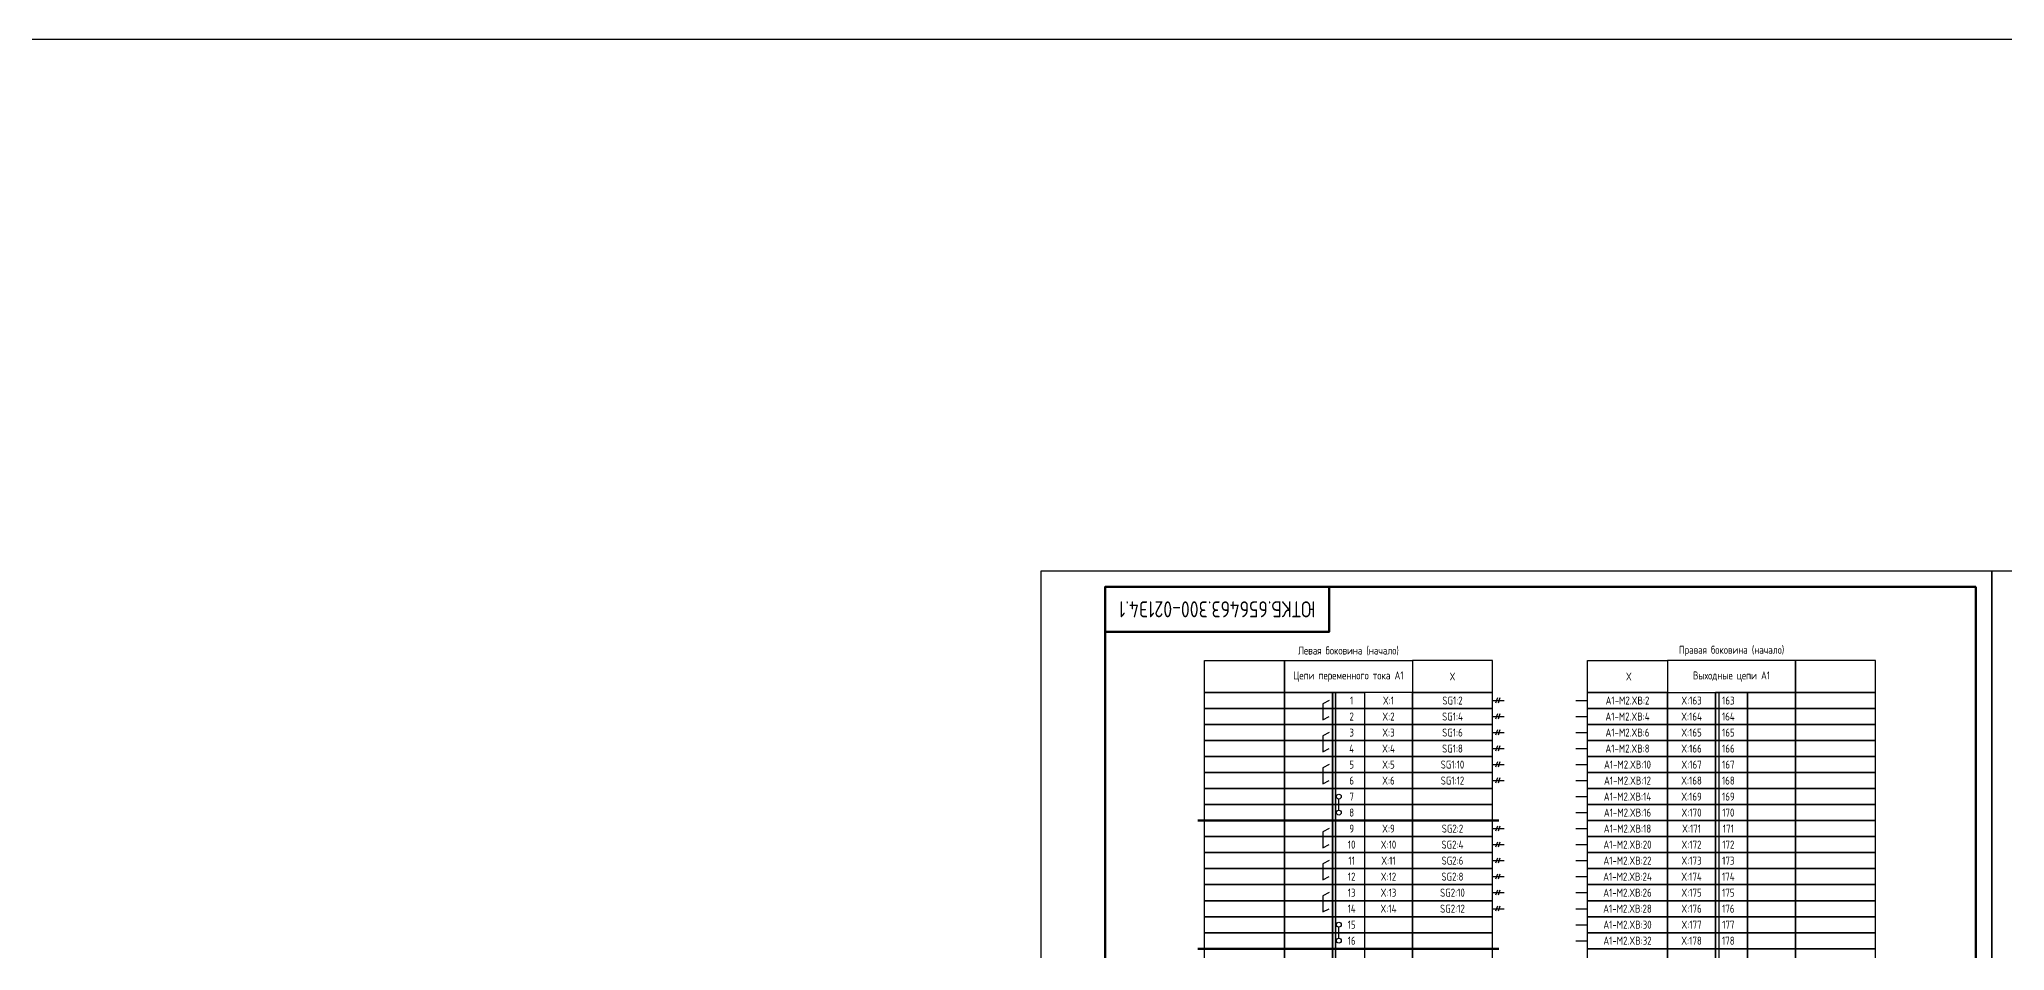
# Model space of a CAD drawing. Header units: millimetres. Extents: x -1117 to 4405, y -90 to 586.
# Drawn here: x 3047 to 3661, y 301 to 586 of the extents above; entities that cross this region are included whole.
import ezdxf

# ---------------------------------------------------------------- set-up
doc = ezdxf.new("R2010")
doc.units = ezdxf.units.MM
doc.styles.add('Gost_type_A', font='GOST_0.TTF')

# ---------------------------------------------------------------- blocks, each defined once
blk = doc.blocks.new('Штамп угловой верхний')
at = {"lineweight": 50}
blk.add_lwpolyline([(0, 0), (70, 0), (70, -14), (0, -14)], close=True, dxfattribs=at)

msp = doc.modelspace()

# ---------------------------------------------------------------- hatches: boundary and pattern name
h = msp.add_hatch(color=256)
h.dxf.hatch_style = 1
h.paths.add_polyline_path([(3452, 382), (3451, 382), (3451, 342), (3452, 342)])
h = msp.add_hatch(color=256)
h.dxf.hatch_style = 1
h.paths.add_polyline_path([(3452, 342), (3451, 342), (3451, 302), (3452, 302)])
h = msp.add_hatch(color=256)
h.dxf.hatch_style = 1
h.paths.add_polyline_path([(3452, 302), (3451, 302), (3451, 262), (3452, 262)])

# ---------------------------------------------------------------- linework, layer by layer
for p, q in [((3501, 379.5), (3504.62, 379.5)), ((3502.54, 380.31), (3501.96, 378.69)), ((3502.54, 375.31), (3501.96, 373.69)), ((3503.33, 380.31), (3502.75, 378.69)), ((3503.33, 375.31), (3502.75, 373.69)), ((3527.04, 379.5), (3530.67, 379.5)), ((3501, 374.5), (3504.62, 374.5)), ((3501, 369.5), (3504.62, 369.5)), ((3502.54, 370.31), (3501.96, 368.69)), ((3503.33, 370.31), (3502.75, 368.69)), ((3527.04, 374.5), (3530.67, 374.5)), ((3527.04, 369.5), (3530.67, 369.5)), ((3501, 364.5), (3504.62, 364.5)), ((3502.54, 365.31), (3501.96, 363.69)), ((3503.33, 365.31), (3502.75, 363.69)), ((3527.04, 364.5), (3530.67, 364.5)), ((3501, 359.5), (3504.62, 359.5)), ((3502.54, 360.31), (3501.96, 358.69)), ((3503.33, 360.31), (3502.75, 358.69)), ((3527.04, 359.5), (3530.67, 359.5)), ((3501, 354.5), (3504.62, 354.5)), ((3502.54, 355.31), (3501.96, 353.69)), ((3503.33, 355.31), (3502.75, 353.69)), ((3527.04, 354.5), (3530.67, 354.5)), ((3453, 345.25), (3453, 348.75)), ((3527.04, 349.5), (3530.67, 349.5)), ((3527.04, 344.5), (3530.67, 344.5)), ((3501, 339.5), (3504.62, 339.5)), ((3502.54, 340.31), (3501.96, 338.69)), ((3503.33, 340.31), (3502.75, 338.69)), ((3527.04, 339.5), (3530.67, 339.5)), ((3501, 334.5), (3504.62, 334.5)), ((3502.54, 335.31), (3501.96, 333.69)), ((3503.33, 335.31), (3502.75, 333.69)), ((3527.04, 334.5), (3530.67, 334.5)), ((3501, 329.5), (3504.62, 329.5)), ((3502.54, 330.31), (3501.96, 328.69)), ((3503.33, 330.31), (3502.75, 328.69)), ((3527.04, 329.5), (3530.67, 329.5)), ((3501, 324.5), (3504.62, 324.5)), ((3501, 319.5), (3504.62, 319.5)), ((3502.54, 325.31), (3501.96, 323.69)), ((3502.54, 320.31), (3501.96, 318.69)), ((3503.33, 325.31), (3502.75, 323.69)), ((3503.33, 320.31), (3502.75, 318.69)), ((3527.04, 324.5), (3530.67, 324.5)), ((3527.04, 319.5), (3530.67, 319.5)), ((3501, 314.5), (3504.62, 314.5)), ((3502.54, 315.31), (3501.96, 313.69)), ((3503.33, 315.31), (3502.75, 313.69)), ((3527.04, 314.5), (3530.67, 314.5)), ((3453, 305.25), (3453, 308.75)), ((3527.04, 309.5), (3530.67, 309.5)), ((3527.04, 304.5), (3530.67, 304.5))]:
    msp.add_line(p, q)
at = {"lineweight": 50}
for p, q in [((3409, 342), (3503, 342)), ((3409, 302), (3503, 302))]:
    msp.add_line(p, q, dxfattribs=at)
for points in [[(-1117.42, 586), (4404.54, 586), (4404.54, -90), (-1117.42, -90)], [(3657, 420), (3657, 0), (3360, 0), (3360, 420)], [(3954, 420), (3954, 0), (3657, 0), (3657, 420)], [(3411, 392), (3436, 392), (3436, 382), (3411, 382)], [(3436, 392), (3476, 392), (3476, 382), (3436, 382)], [(3501, 392), (3476, 392), (3476, 382), (3501, 382)], [(3530.67, 392), (3555.67, 392), (3555.67, 382), (3530.67, 382)], [(3595.67, 392), (3555.67, 392), (3555.67, 382), (3595.67, 382)], [(3620.67, 392), (3595.67, 392), (3595.67, 382), (3620.67, 382)], [(3411, 382), (3436, 382), (3436, 377), (3411, 377)], [(3436, 382), (3451, 382), (3451, 377), (3436, 377)], [(3451, 382), (3461, 382), (3461, 377), (3451, 377)], [(3476, 382), (3461, 382), (3461, 377), (3476, 377)], [(3501, 382), (3476, 382), (3476, 377), (3501, 377)], [(3555.67, 382), (3570.67, 382), (3570.67, 377), (3555.67, 377)], [(3580.67, 382), (3570.67, 382), (3570.67, 377), (3580.67, 377)], [(3570.67, 382), (3571.67, 382), (3571.67, 122), (3570.67, 122)], [(3595.67, 382), (3580.67, 382), (3580.67, 377), (3595.67, 377)], [(3620.67, 382), (3595.67, 382), (3595.67, 377), (3620.67, 377)], [(3411, 377), (3436, 377), (3436, 372), (3411, 372)], [(3436, 377), (3451, 377), (3451, 372), (3436, 372)], [(3451, 377), (3461, 377), (3461, 372), (3451, 372)], [(3476, 377), (3461, 377), (3461, 372), (3476, 372)], [(3501, 377), (3476, 377), (3476, 372), (3501, 372)], [(3555.67, 377), (3570.67, 377), (3570.67, 372), (3555.67, 372)], [(3580.67, 377), (3570.67, 377), (3570.67, 372), (3580.67, 372)], [(3595.67, 377), (3580.67, 377), (3580.67, 372), (3595.67, 372)], [(3620.67, 377), (3595.67, 377), (3595.67, 372), (3620.67, 372)], [(3411, 372), (3436, 372), (3436, 367), (3411, 367)], [(3436, 372), (3451, 372), (3451, 367), (3436, 367)], [(3451, 372), (3461, 372), (3461, 367), (3451, 367)], [(3476, 372), (3461, 372), (3461, 367), (3476, 367)], [(3501, 372), (3476, 372), (3476, 367), (3501, 367)], [(3555.67, 372), (3570.67, 372), (3570.67, 367), (3555.67, 367)], [(3580.67, 372), (3570.67, 372), (3570.67, 367), (3580.67, 367)], [(3595.67, 372), (3580.67, 372), (3580.67, 367), (3595.67, 367)], [(3620.67, 372), (3595.67, 372), (3595.67, 367), (3620.67, 367)], [(3411, 367), (3436, 367), (3436, 362), (3411, 362)], [(3436, 367), (3451, 367), (3451, 362), (3436, 362)], [(3451, 367), (3461, 367), (3461, 362), (3451, 362)], [(3476, 367), (3461, 367), (3461, 362), (3476, 362)], [(3501, 367), (3476, 367), (3476, 362), (3501, 362)], [(3555.67, 367), (3570.67, 367), (3570.67, 362), (3555.67, 362)], [(3580.67, 367), (3570.67, 367), (3570.67, 362), (3580.67, 362)], [(3595.67, 367), (3580.67, 367), (3580.67, 362), (3595.67, 362)], [(3620.67, 367), (3595.67, 367), (3595.67, 362), (3620.67, 362)], [(3411, 362), (3436, 362), (3436, 357), (3411, 357)], [(3411, 357), (3436, 357), (3436, 352), (3411, 352)], [(3436, 362), (3451, 362), (3451, 357), (3436, 357)], [(3436, 357), (3451, 357), (3451, 352), (3436, 352)], [(3451, 362), (3461, 362), (3461, 357), (3451, 357)], [(3451, 357), (3461, 357), (3461, 352), (3451, 352)], [(3476, 362), (3461, 362), (3461, 357), (3476, 357)], [(3476, 357), (3461, 357), (3461, 352), (3476, 352)], [(3501, 362), (3476, 362), (3476, 357), (3501, 357)], [(3501, 357), (3476, 357), (3476, 352), (3501, 352)], [(3555.67, 362), (3570.67, 362), (3570.67, 357), (3555.67, 357)], [(3555.67, 357), (3570.67, 357), (3570.67, 352), (3555.67, 352)], [(3580.67, 362), (3570.67, 362), (3570.67, 357), (3580.67, 357)], [(3580.67, 357), (3570.67, 357), (3570.67, 352), (3580.67, 352)], [(3595.67, 362), (3580.67, 362), (3580.67, 357), (3595.67, 357)], [(3595.67, 357), (3580.67, 357), (3580.67, 352), (3595.67, 352)], [(3620.67, 362), (3595.67, 362), (3595.67, 357), (3620.67, 357)], [(3620.67, 357), (3595.67, 357), (3595.67, 352), (3620.67, 352)], [(3411, 352), (3436, 352), (3436, 347), (3411, 347)], [(3436, 352), (3451, 352), (3451, 347), (3436, 347)], [(3451, 352), (3461, 352), (3461, 347), (3451, 347)], [(3476, 352), (3461, 352), (3461, 347), (3476, 347)], [(3501, 352), (3476, 352), (3476, 347), (3501, 347)], [(3555.67, 352), (3570.67, 352), (3570.67, 347), (3555.67, 347)], [(3580.67, 352), (3570.67, 352), (3570.67, 347), (3580.67, 347)], [(3595.67, 352), (3580.67, 352), (3580.67, 347), (3595.67, 347)], [(3620.67, 352), (3595.67, 352), (3595.67, 347), (3620.67, 347)], [(3411, 347), (3436, 347), (3436, 342), (3411, 342)], [(3436, 347), (3451, 347), (3451, 342), (3436, 342)], [(3451, 347), (3461, 347), (3461, 342), (3451, 342)], [(3476, 347), (3461, 347), (3461, 342), (3476, 342)], [(3501, 347), (3476, 347), (3476, 342), (3501, 342)], [(3555.67, 347), (3570.67, 347), (3570.67, 342), (3555.67, 342)], [(3580.67, 347), (3570.67, 347), (3570.67, 342), (3580.67, 342)], [(3595.67, 347), (3580.67, 347), (3580.67, 342), (3595.67, 342)], [(3620.67, 347), (3595.67, 347), (3595.67, 342), (3620.67, 342)], [(3411, 342), (3436, 342), (3436, 337), (3411, 337)], [(3436, 342), (3451, 342), (3451, 337), (3436, 337)], [(3451, 342), (3461, 342), (3461, 337), (3451, 337)], [(3476, 342), (3461, 342), (3461, 337), (3476, 337)], [(3501, 342), (3476, 342), (3476, 337), (3501, 337)], [(3555.67, 342), (3570.67, 342), (3570.67, 337), (3555.67, 337)], [(3580.67, 342), (3570.67, 342), (3570.67, 337), (3580.67, 337)], [(3595.67, 342), (3580.67, 342), (3580.67, 337), (3595.67, 337)], [(3620.67, 342), (3595.67, 342), (3595.67, 337), (3620.67, 337)], [(3411, 337), (3436, 337), (3436, 332), (3411, 332)], [(3411, 332), (3436, 332), (3436, 327), (3411, 327)], [(3436, 337), (3451, 337), (3451, 332), (3436, 332)], [(3436, 332), (3451, 332), (3451, 327), (3436, 327)], [(3451, 337), (3461, 337), (3461, 332), (3451, 332)], [(3451, 332), (3461, 332), (3461, 327), (3451, 327)], [(3476, 337), (3461, 337), (3461, 332), (3476, 332)], [(3476, 332), (3461, 332), (3461, 327), (3476, 327)], [(3501, 337), (3476, 337), (3476, 332), (3501, 332)], [(3501, 332), (3476, 332), (3476, 327), (3501, 327)], [(3555.67, 337), (3570.67, 337), (3570.67, 332), (3555.67, 332)], [(3555.67, 332), (3570.67, 332), (3570.67, 327), (3555.67, 327)], [(3555.67, 332), (3570.67, 332), (3570.67, 327), (3555.67, 327)], [(3580.67, 337), (3570.67, 337), (3570.67, 332), (3580.67, 332)], [(3580.67, 332), (3570.67, 332), (3570.67, 327), (3580.67, 327)], [(3580.67, 332), (3570.67, 332), (3570.67, 327), (3580.67, 327)], [(3595.67, 337), (3580.67, 337), (3580.67, 332), (3595.67, 332)], [(3595.67, 332), (3580.67, 332), (3580.67, 327), (3595.67, 327)], [(3595.67, 332), (3580.67, 332), (3580.67, 327), (3595.67, 327)], [(3620.67, 337), (3595.67, 337), (3595.67, 332), (3620.67, 332)], [(3620.67, 332), (3595.67, 332), (3595.67, 327), (3620.67, 327)], [(3620.67, 332), (3595.67, 332), (3595.67, 327), (3620.67, 327)], [(3411, 327), (3436, 327), (3436, 322), (3411, 322)], [(3436, 327), (3451, 327), (3451, 322), (3436, 322)], [(3451, 327), (3461, 327), (3461, 322), (3451, 322)], [(3476, 327), (3461, 327), (3461, 322), (3476, 322)], [(3501, 327), (3476, 327), (3476, 322), (3501, 322)], [(3555.67, 327), (3570.67, 327), (3570.67, 322), (3555.67, 322)], [(3555.67, 327), (3570.67, 327), (3570.67, 322), (3555.67, 322)], [(3580.67, 327), (3570.67, 327), (3570.67, 322), (3580.67, 322)], [(3580.67, 327), (3570.67, 327), (3570.67, 322), (3580.67, 322)], [(3595.67, 327), (3580.67, 327), (3580.67, 322), (3595.67, 322)], [(3595.67, 327), (3580.67, 327), (3580.67, 322), (3595.67, 322)], [(3620.67, 327), (3595.67, 327), (3595.67, 322), (3620.67, 322)], [(3620.67, 327), (3595.67, 327), (3595.67, 322), (3620.67, 322)], [(3411, 322), (3436, 322), (3436, 317), (3411, 317)], [(3436, 322), (3451, 322), (3451, 317), (3436, 317)], [(3451, 322), (3461, 322), (3461, 317), (3451, 317)], [(3476, 322), (3461, 322), (3461, 317), (3476, 317)], [(3501, 322), (3476, 322), (3476, 317), (3501, 317)], [(3555.67, 322), (3570.67, 322), (3570.67, 317), (3555.67, 317)], [(3555.67, 322), (3570.67, 322), (3570.67, 317), (3555.67, 317)], [(3580.67, 322), (3570.67, 322), (3570.67, 317), (3580.67, 317)], [(3580.67, 322), (3570.67, 322), (3570.67, 317), (3580.67, 317)], [(3595.67, 322), (3580.67, 322), (3580.67, 317), (3595.67, 317)], [(3595.67, 322), (3580.67, 322), (3580.67, 317), (3595.67, 317)], [(3620.67, 322), (3595.67, 322), (3595.67, 317), (3620.67, 317)], [(3620.67, 322), (3595.67, 322), (3595.67, 317), (3620.67, 317)], [(3411, 317), (3436, 317), (3436, 312), (3411, 312)], [(3436, 317), (3451, 317), (3451, 312), (3436, 312)], [(3451, 317), (3461, 317), (3461, 312), (3451, 312)], [(3476, 317), (3461, 317), (3461, 312), (3476, 312)], [(3501, 317), (3476, 317), (3476, 312), (3501, 312)], [(3555.67, 317), (3570.67, 317), (3570.67, 312), (3555.67, 312)], [(3580.67, 317), (3570.67, 317), (3570.67, 312), (3580.67, 312)], [(3595.67, 317), (3580.67, 317), (3580.67, 312), (3595.67, 312)], [(3620.67, 317), (3595.67, 317), (3595.67, 312), (3620.67, 312)], [(3411, 312), (3436, 312), (3436, 307), (3411, 307)], [(3411, 307), (3436, 307), (3436, 302), (3411, 302)], [(3436, 312), (3451, 312), (3451, 307), (3436, 307)], [(3436, 307), (3451, 307), (3451, 302), (3436, 302)], [(3451, 312), (3461, 312), (3461, 307), (3451, 307)], [(3451, 307), (3461, 307), (3461, 302), (3451, 302)], [(3476, 312), (3461, 312), (3461, 307), (3476, 307)], [(3476, 307), (3461, 307), (3461, 302), (3476, 302)], [(3501, 312), (3476, 312), (3476, 307), (3501, 307)], [(3501, 307), (3476, 307), (3476, 302), (3501, 302)], [(3555.67, 312), (3570.67, 312), (3570.67, 307), (3555.67, 307)], [(3555.67, 307), (3570.67, 307), (3570.67, 302), (3555.67, 302)], [(3580.67, 312), (3570.67, 312), (3570.67, 307), (3580.67, 307)], [(3580.67, 307), (3570.67, 307), (3570.67, 302), (3580.67, 302)], [(3595.67, 312), (3580.67, 312), (3580.67, 307), (3595.67, 307)], [(3595.67, 307), (3580.67, 307), (3580.67, 302), (3595.67, 302)], [(3620.67, 312), (3595.67, 312), (3595.67, 307), (3620.67, 307)], [(3620.67, 307), (3595.67, 307), (3595.67, 302), (3620.67, 302)], [(3411, 302), (3436, 302), (3436, 297), (3411, 297)], [(3436, 302), (3451, 302), (3451, 297), (3436, 297)], [(3451, 302), (3461, 302), (3461, 297), (3451, 297)], [(3476, 302), (3461, 302), (3461, 297), (3476, 297)], [(3501, 302), (3476, 302), (3476, 297), (3501, 297)], [(3555.67, 302), (3570.67, 302), (3570.67, 297), (3555.67, 297)], [(3580.67, 302), (3570.67, 302), (3570.67, 297), (3580.67, 297)], [(3595.67, 302), (3580.67, 302), (3580.67, 297), (3595.67, 297)], [(3620.67, 302), (3595.67, 302), (3595.67, 297), (3620.67, 297)]]:
    msp.add_lwpolyline(points, close=True)
msp.add_lwpolyline([(3652, 415), (3652, 5), (3380, 5), (3380, 415)], close=True, dxfattribs=at)
for points in [[(3451, 342), (3451, 382), (3452, 382), (3452, 342)], [(3450, 379.5), (3448, 378.5), (3448, 373.5), (3450, 374.5)], [(3450, 369.5), (3448, 368.5), (3448, 363.5), (3450, 364.5)], [(3450, 359.5), (3448, 358.5), (3448, 353.5), (3450, 354.5)], [(3450, 339.5), (3448, 338.5), (3448, 333.5), (3450, 334.5)], [(3451, 302), (3451, 342), (3452, 342), (3452, 302)], [(3450, 329.5), (3448, 328.5), (3448, 323.5), (3450, 324.5)], [(3450, 319.5), (3448, 318.5), (3448, 313.5), (3450, 314.5)], [(3451, 262), (3451, 302), (3452, 302), (3452, 262)]]:
    msp.add_lwpolyline(points)
at = {"color": 0}
for points in [[(3530.67, 382), (3555.67, 382), (3555.67, 377), (3530.67, 377)], [(3530.67, 377), (3555.67, 377), (3555.67, 372), (3530.67, 372)], [(3530.67, 372), (3555.67, 372), (3555.67, 367), (3530.67, 367)], [(3530.67, 367), (3555.67, 367), (3555.67, 362), (3530.67, 362)], [(3530.67, 362), (3555.67, 362), (3555.67, 357), (3530.67, 357)], [(3530.67, 357), (3555.67, 357), (3555.67, 352), (3530.67, 352)], [(3530.67, 352), (3555.67, 352), (3555.67, 347), (3530.67, 347)], [(3530.67, 347), (3555.67, 347), (3555.67, 342), (3530.67, 342)], [(3530.67, 342), (3555.67, 342), (3555.67, 337), (3530.67, 337)], [(3530.67, 337), (3555.67, 337), (3555.67, 332), (3530.67, 332)], [(3530.67, 332), (3555.67, 332), (3555.67, 327), (3530.67, 327)], [(3530.67, 332), (3555.67, 332), (3555.67, 327), (3530.67, 327)], [(3530.67, 327), (3555.67, 327), (3555.67, 322), (3530.67, 322)], [(3530.67, 327), (3555.67, 327), (3555.67, 322), (3530.67, 322)], [(3530.67, 322), (3555.67, 322), (3555.67, 317), (3530.67, 317)], [(3530.67, 322), (3555.67, 322), (3555.67, 317), (3530.67, 317)], [(3530.67, 317), (3555.67, 317), (3555.67, 312), (3530.67, 312)], [(3530.67, 312), (3555.67, 312), (3555.67, 307), (3530.67, 307)], [(3530.67, 307), (3555.67, 307), (3555.67, 302), (3530.67, 302)], [(3530.67, 302), (3555.67, 302), (3555.67, 297), (3530.67, 297)]]:
    msp.add_lwpolyline(points, close=True, dxfattribs=at)
for centre in [(3453, 349.5), (3453, 344.5), (3453, 309.5), (3453, 304.5)]:
    msp.add_circle(centre, 0.75)

# ---------------------------------------------------------------- block references
msp.add_blockref('Штамп угловой верхний', (3380, 415))

# ---------------------------------------------------------------- texts
at = {"insert": (3415, 408), "char_height": 5, "width": 70, "attachment_point": 5, "rotation": 180, "style": 'Gost_type_A'}
msp.add_mtext('ЮТКБ.656463.300-021Э4.1', dxfattribs=at)
at = {"char_height": 2.5, "attachment_point": 5, "style": 'Gost_type_A'}
for s, insert, width in [('Левая боковина (начало)', (3456, 395), 90), ('Правая боковина (начало)', (3575.67, 395), 90), ('Цепи переменного тока А1', (3456, 387), 40), ('X', (3488.5, 387), 25), ('Выходные цепи A1 ', (3575.67, 387), 40), ('SG1:2', (3488.5, 379.5), 25), ('A1-M2.XВ:2', (3543.17, 379.5), 25), ('SG1:4', (3488.5, 374.5), 25), ('A1-M2.XВ:4', (3543.17, 374.5), 25), ('SG1:6', (3488.5, 369.5), 25), ('A1-M2.XВ:6', (3543.17, 369.5), 25), ('SG1:8', (3488.5, 364.5), 25), ('A1-M2.XВ:8', (3543.17, 364.5), 25), ('SG1:10', (3488.5, 359.5), 25), ('A1-M2.XВ:10', (3543.17, 359.5), 25), ('SG1:12', (3488.5, 354.5), 25), ('A1-M2.XВ:14', (3543.17, 349.5), 25), ('A1-M2.XВ:12', (3543.17, 354.5), 25), ('A1-M2.XВ:16', (3543.17, 344.5), 25), ('SG2:2', (3488.5, 339.5), 25), ('A1-M2.XВ:18', (3543.17, 339.5), 25), ('SG2:4', (3488.5, 334.5), 25), ('A1-M2.XВ:20', (3543.17, 334.5), 25), ('SG2:8', (3488.5, 324.5), 25), ('SG2:6', (3488.5, 329.5), 25), ('A1-M2.XВ:24', (3543.17, 324.5), 25), ('A1-M2.XВ:22', (3543.17, 329.5), 25), ('SG2:10', (3488.5, 319.5), 25), ('A1-M2.XВ:26', (3543.17, 319.5), 25), ('SG2:12', (3488.5, 314.5), 25), ('A1-M2.XВ:28', (3543.17, 314.5), 25), ('A1-M2.XВ:30', (3543.17, 309.5), 25), ('A1-M2.XВ:32', (3543.17, 304.5), 25)]:
    msp.add_mtext(s, dxfattribs=dict(at, insert=insert, width=width))
at = {"color": 0, "insert": (3543.58, 387), "char_height": 2.5, "width": 25, "attachment_point": 5, "style": 'Gost_type_A'}
msp.add_mtext('X', dxfattribs=at)
at = {"ltscale": 10, "char_height": 2.5, "attachment_point": 5, "style": 'Gost_type_A'}
for s, insert, width in [('1', (3457, 379.5), 8), ('X:1', (3468.5, 379.5), 15), ('X:163', (3563.17, 379.5), 15), ('163', (3574.67, 379.5), 8), ('2', (3457, 374.5), 8), ('X:2', (3468.5, 374.5), 15), ('X:164', (3563.17, 374.5), 15), ('164', (3574.67, 374.5), 8), ('3', (3457, 369.5), 8), ('X:3', (3468.5, 369.5), 15), ('X:165', (3563.17, 369.5), 15), ('165', (3574.67, 369.5), 8), ('4', (3457, 364.5), 8), ('X:4', (3468.5, 364.5), 15), ('X:166', (3563.17, 364.5), 15), ('166', (3574.67, 364.5), 8), ('5', (3457, 359.5), 8), ('X:5', (3468.5, 359.5), 15), ('X:167', (3563.17, 359.5), 15), ('167', (3574.67, 359.5), 8), ('7', (3457, 349.5), 8), ('6', (3457, 354.5), 8), ('X:6', (3468.5, 354.5), 15), ('X:168', (3563.17, 354.5), 15), ('X:169', (3563.17, 349.5), 15), ('168', (3574.67, 354.5), 8), ('169', (3574.67, 349.5), 8), ('8', (3457, 344.5), 8), ('X:170', (3563.17, 344.5), 15), ('170', (3574.67, 344.5), 8), ('9', (3457, 339.5), 8), ('X:9', (3468.5, 339.5), 15), ('X:171', (3563.17, 339.5), 15), ('171', (3574.67, 339.5), 8), ('10', (3457, 334.5), 8), ('X:10', (3468.5, 334.5), 15), ('X:172', (3563.17, 334.5), 15), ('172', (3574.67, 334.5), 8), ('12', (3457, 324.5), 8), ('11', (3457, 329.5), 8), ('X:12', (3468.5, 324.5), 15), ('X:11', (3468.5, 329.5), 15), ('X:174', (3563.17, 324.5), 15), ('X:173', (3563.17, 329.5), 15), ('174', (3574.67, 324.5), 8), ('173', (3574.67, 329.5), 8), ('13', (3457, 319.5), 8), ('X:13', (3468.5, 319.5), 15), ('X:175', (3563.17, 319.5), 15), ('175', (3574.67, 319.5), 8), ('14', (3457, 314.5), 8), ('X:14', (3468.5, 314.5), 15), ('X:176', (3563.17, 314.5), 15), ('176', (3574.67, 314.5), 8), ('15', (3457, 309.5), 8), ('X:177', (3563.17, 309.5), 15), ('177', (3574.67, 309.5), 8), ('16', (3457, 304.5), 8), ('X:178', (3563.17, 304.5), 15), ('178', (3574.67, 304.5), 8)]:
    msp.add_mtext(s, dxfattribs=dict(at, insert=insert, width=width))

doc.saveas('drawing.dxf')
